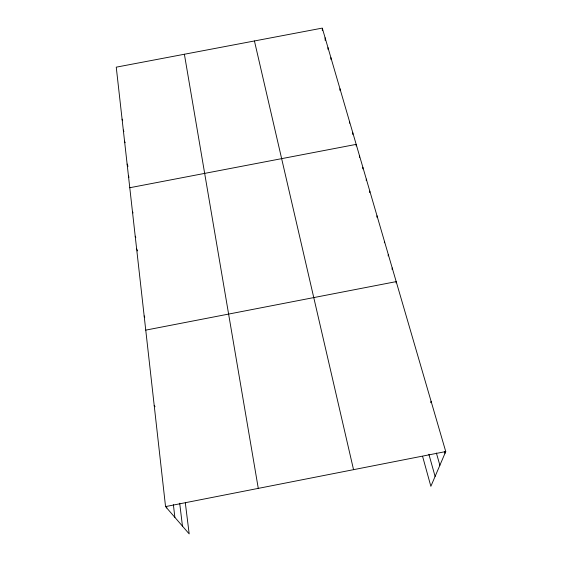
<?xml version="1.0" encoding="UTF-8"?>
<svg xmlns="http://www.w3.org/2000/svg" width="562" height="562" viewBox="0 0 562 562"><rect width="100%" height="100%" fill="white"/><g stroke="black" fill="none" stroke-linecap="round" stroke-linejoin="round"><path stroke-width="0.84" d="M339.975 90.454L339.982 88.789M349.501 123.169L349.536 121.554M352.788 134.466L352.831 132.864M356.132 145.958L356.189 144.378L129.78 187.729M359.441 157.318L359.504 155.751M362.806 168.874L362.883 167.328M366.234 180.641L366.319 179.116M369.719 192.618L369.817 191.115M376.891 217.241L377.011 215.78M384.324 242.784L384.471 241.379M388.152 255.914L388.307 254.537M392.044 269.303L392.22 267.948M396.02 282.946L396.203 281.625L145.755 330.126M430.682 402.694L431.103 401.324M185.334 502.99L189.183 533.9L165.551 506.594L116.25 67.166L322.286 28.1L445.75 451.56L430.864 486.32L422.596 456.393M165.551 506.594L445.75 451.56M154.206 405.427L155.007 406.74M144.16 315.935L144.764 317.144M136.636 248.889L137.528 250.919M135.217 236.216L135.807 237.585M132.449 211.537L133.039 212.963M128.438 175.787L129.021 177.269M127.124 164.055L127.995 166.317M124.56 141.21L125.136 142.748M123.31 130.082L123.886 131.641M122.08 119.144L122.664 120.725M444.521 451.715L444.992 453.33M436.386 453.021L439.877 465.266M428.883 454.272L435.1 476.428M254.438 40.963L353.547 469.67M184.385 54.247L258.281 488.378M179.692 503.208L182.467 526.137M173.384 504.669L174.873 517.363M166.57 506.299L166.759 507.985M322.307 28.971L322.342 30.706M325.117 37.794L325.159 40.387M327.99 47.658L328.011 49.372M330.913 57.682L330.927 59.382"/></g></svg>
